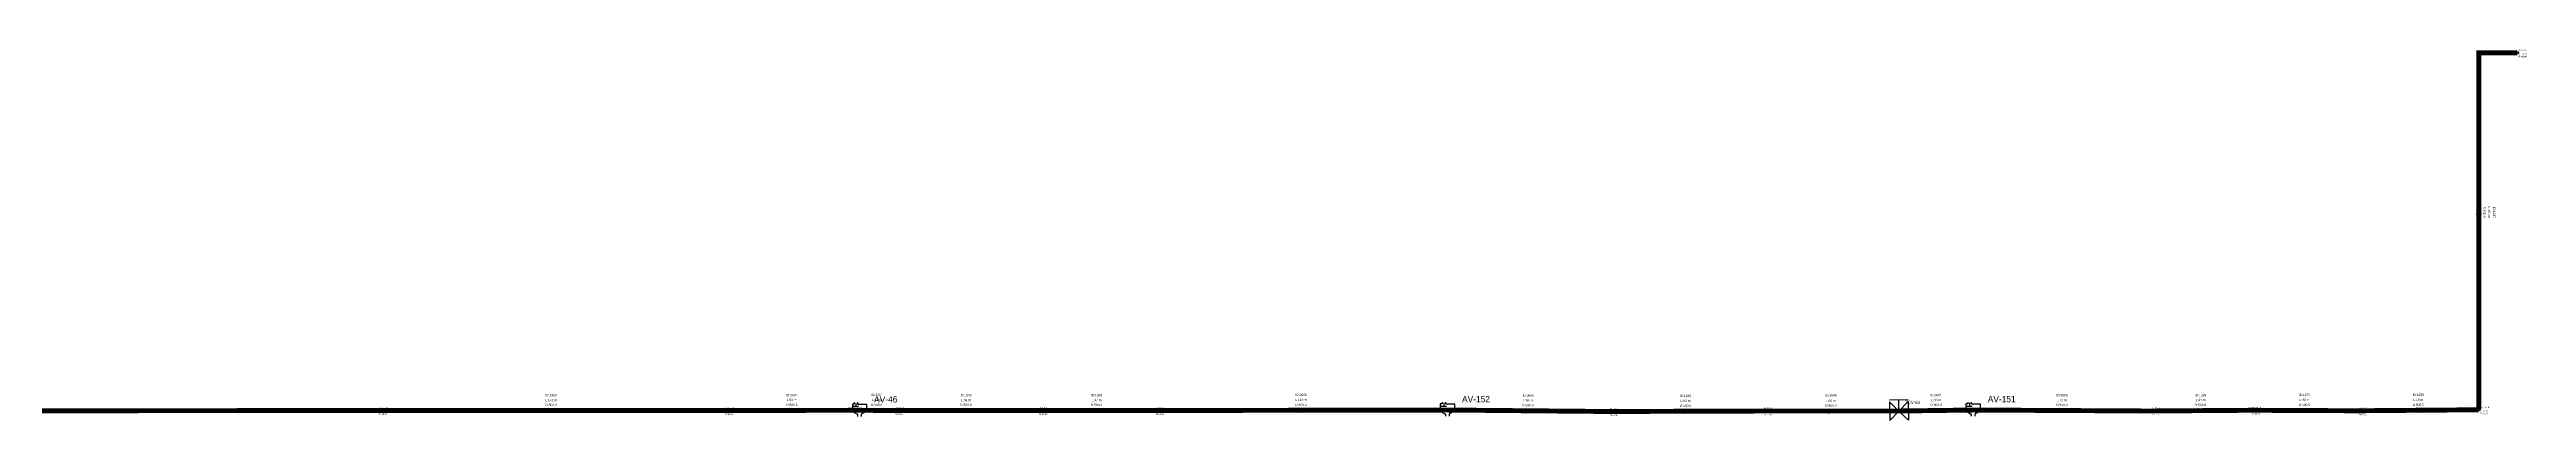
# Model space of a CAD drawing. Extents: x 438517 to 456981, y 1816048 to 1831342.
# Drawn here: x 443611 to 444618, y 1824000 to 1824151 of the extents above; entities that cross this region are included whole.
import ezdxf
from ezdxf.enums import TextEntityAlignment as Align

# ---------------------------------------------------------------- set-up
doc = ezdxf.new("R2010")
doc.units = 0
doc.layers.add('node', color=7, linetype='CONTINUOUS')
doc.layers.add('pipe', color=7, linetype='CONTINUOUS')

# ---------------------------------------------------------------- blocks, each defined once
blk = doc.blocks.new('VALVETCV')
at = {"color": 0}
for points in [[(-3, 3.6), (3, 3.6)], [(0, 0), (0, 3.6)]]:
    blk.add_lwpolyline(points, dxfattribs=at)
for points in [[(-3, 3), (-3, -3), (0, 0)], [(0, 0), (3, 3), (3, -3)]]:
    blk.add_lwpolyline(points, close=True, dxfattribs=at)
blk = doc.blocks.new('FILLED_CIRCLE')
at = {"color": 0}
blk.add_circle((0, 0), 3, dxfattribs=at)
blk = doc.blocks.new('AIRVALVE')
at = {"color": 0}
for points in [[(-2.2, 3.4), (-2.2, 2.6), (-3, 2.6), (-3, 0.9), (-2.2, -0.9), (-0.8, -1.7), (-0.8, -2.6)], [(-2.6, 1.7), (-0.4, 1.7)], [(-1.5, 3), (-1.5, 1.7)], [(-0.8, 3.4), (-0.8, 2.6), (3, 2.6), (3, 0.9), (2.2, -0.9), (0.8, -1.7), (0.8, -2.6)]]:
    blk.add_lwpolyline(points, dxfattribs=at)
blk = doc.blocks.new('FLOWARROW')
at = {"color": 0}
blk.add_lwpolyline([(3, 0), (-3, -3), (-0.6, 0), (-3, 3)], close=True, dxfattribs=at)

msp = doc.modelspace()

# ---------------------------------------------------------------- linework, layer by layer
at = {"layer": 'pipe', "color": 2, "const_width": 2}
for points in [[(444598.4, 1824004.8), (444598.4, 1824149.8), (444614.1, 1824149.8)], [(443354.7, 1824004.2), (443744.3, 1824004.5)], [(443744.3, 1824004.5), (443885.1, 1824004.5)], [(443885.1, 1824004.5), (443940.1, 1824004.6)], [(443940.1, 1824004.6), (443954, 1824004.5)], [(443954, 1824004.5), (444012.7, 1824004.5)], [(444012.7, 1824004.5), (444060.1, 1824004.5)], [(444060.1, 1824004.5), (444179.1, 1824004.7)], [(444179.1, 1824004.7), (444244.5, 1824004.1)], [(444244.5, 1824004.1), (444307.1, 1824004.3)], [(444307.1, 1824004.3), (444362.7, 1824004.3)], [(444362.7, 1824004.3), (444392.8, 1824004.7)], [(444392.8, 1824004.7), (444464.8, 1824004.3)], [(444464.8, 1824004.3), (444505.7, 1824004.6)], [(444505.7, 1824004.6), (444549.1, 1824004.4)], [(444549.1, 1824004.4), (444598.4, 1824004.8)]]:
    msp.add_lwpolyline(points, dxfattribs=at)

# ---------------------------------------------------------------- block references
at = {"layer": 'node', "color": 0}
for name, p, xscale, yscale in [('FILLED_CIRCLE', (444614.1, 1824149.8), 0.158750000000635, 0.158750000000635), ('FILLED_CIRCLE', (443744.3, 1824004.5), 0.158750000000635, 0.158750000000635), ('FILLED_CIRCLE', (443885.1, 1824004.5), 0.158750000000635, 0.158750000000635), ('AIRVALVE', (443940.1, 1824004.6), 0.95250000000381, 0.95250000000381), ('FILLED_CIRCLE', (443954, 1824004.5), 0.158750000000635, 0.158750000000635), ('FILLED_CIRCLE', (444012.7, 1824004.5), 0.158750000000635, 0.158750000000635), ('FILLED_CIRCLE', (444060.1, 1824004.5), 0.158750000000635, 0.158750000000635), ('AIRVALVE', (444179.1, 1824004.7), 0.95250000000381, 0.95250000000381), ('FILLED_CIRCLE', (444244.5, 1824004.1), 0.158750000000635, 0.158750000000635), ('FILLED_CIRCLE', (444307.1, 1824004.3), 0.158750000000635, 0.158750000000635), ('AIRVALVE', (444392.8, 1824004.7), 0.95250000000381, 0.95250000000381), ('FILLED_CIRCLE', (444464.8, 1824004.3), 0.158750000000635, 0.158750000000635), ('FILLED_CIRCLE', (444505.7, 1824004.6), 0.158750000000635, 0.158750000000635), ('FILLED_CIRCLE', (444549.1, 1824004.4), 0.158750000000635, 0.158750000000635), ('FILLED_CIRCLE', (444598.4, 1824004.8), 0.158750000000635, 0.158750000000635)]:
    msp.add_blockref(name, p, dxfattribs=dict(at, xscale=xscale, yscale=yscale))
at = {"layer": 'node', "color": 0, "xscale": 1.27000000000508, "yscale": 1.27000000000508, "rotation": 0.616493559333964}
msp.add_blockref('VALVETCV', (444362.7, 1824004.3), dxfattribs=at)
at = {"layer": 'pipe', "color": 2, "xscale": 0.31750000000127, "yscale": 0.31750000000127}
for p, rotation in [((444598.4, 1824085.1), 90.0233136898409), ((443912.6, 1824004.5), 0.123303396871167), ((443947, 1824004.5), 359.515483352885), ((444119.6, 1824004.6), 0.100568309692661), ((444211.8, 1824004.4), 359.470386001736), ((444275.8, 1824004.2), 0.182986643780174), ((444334.9, 1824004.3), 0.0679507226585993), ((444377.8, 1824004.5), 0.616493559333964), ((444428.8, 1824004.5), 359.711990356671), ((444485.2, 1824004.5), 0.463497302352665), ((444527.4, 1824004.5), 359.721295116517), ((444573.8, 1824004.6), 0.457879399856214)]:
    msp.add_blockref('FLOWARROW', p, dxfattribs=dict(at, rotation=rotation))
for p in [(443814.7, 1824004.5), (443983.4, 1824004.5), (444036.4, 1824004.5)]:
    msp.add_blockref('FLOWARROW', p, dxfattribs=at)

# ---------------------------------------------------------------- texts
at = {"layer": 'node', "color": 0}
for s, height, p in [('WDC-39', 0.635, (444614.6, 1824150.3)), ('IL:23.64', 0.635, (444614.6, 1824148.8)), ('Pr:41.40', 0.635, (444614.6, 1824147.8)), ('AV-46', 2.54, (443946.1, 1824007)), ('AV-152', 2.54, (444185.1, 1824007.1)), ('AV-151', 2.54, (444398.8, 1824007.1)), ('JN-E8-26', 0.635, (443744.8, 1824005)), ('IL:26.29', 0.635, (443744.8, 1824003.5)), ('Pr:40.67', 0.635, (443744.8, 1824002.5)), ('JN-E8-25', 0.635, (443885.6, 1824005)), ('IL:26.59', 0.635, (443885.6, 1824003.5)), ('Pr:40.11', 0.635, (443885.6, 1824002.5)), ('JN-E8-24', 0.635, (443954.5, 1824005)), ('IL:26.56', 0.635, (443954.5, 1824003.5)), ('Pr:40.01', 0.635, (443954.5, 1824002.5)), ('JN-E8-23', 0.635, (444013.2, 1824005)), ('IL:26.34', 0.635, (444013.2, 1824003.5)), ('Pr:40.12', 0.635, (444013.2, 1824002.5)), ('JN-E8-22', 0.635, (444060.6, 1824005)), ('IL:26.07', 0.635, (444060.6, 1824003.5)), ('Pr:40.30', 0.635, (444060.6, 1824002.5)), ('JN-E8-21', 0.635, (444245, 1824004.6)), ('IL:25.02', 0.635, (444245, 1824003.1)), ('Pr:41.00', 0.635, (444245, 1824002.1)), ('JN-E8-20', 0.635, (444307.6, 1824004.8)), ('IL:24.66', 0.635, (444307.6, 1824003.3)), ('Pr:41.24', 0.635, (444307.6, 1824002.3)), ('TCV-64', 1.27, (444365.2, 1824006.8)), ('JN-E8-19', 0.635, (444465.3, 1824004.8)), ('IL:23.83', 0.635, (444465.3, 1824003.3)), ('Pr:41.77', 0.635, (444465.3, 1824002.3)), ('JN-E8-18', 0.635, (444506.2, 1824005.1)), ('Pr:41.77', 0.635, (444506.2, 1824002.6)), ('IL:23.75', 0.635, (444506.2, 1824003.6)), ('JN-E8-17', 0.635, (444549.6, 1824004.9)), ('IL:23.77', 0.635, (444549.6, 1824003.4)), ('Pr:41.67', 0.635, (444549.6, 1824002.4)), ('JN-E8-16', 0.635, (444598.9, 1824005.3)), ('IL:23.86', 0.635, (444598.9, 1824003.8)), ('Pr:41.49', 0.635, (444598.9, 1824002.8))]:
    msp.add_text(s, height=height, dxfattribs=at).set_placement(p, align=Align.BOTTOM_LEFT)
at = {"layer": 'pipe', "color": 2}
for s, rotation, p in [('D:500.0', 270.0233, (444599.9, 1824087.3)), ('L:161 m', 270.0233, (444601.9, 1824087.4)), ('ID:1237', 270.0233, (444603.9, 1824087.3)), ('ID:3607', 0.1233, (443910.3, 1824010)), ('ID:3151', 359.5155, (443944.9, 1824010.1)), ('L:14 m', 359.5155, (443945.1, 1824008.1)), ('L:119 m', 0.1006, (444117.3, 1824008.1)), ('ID:3605', 0.1006, (444117.4, 1824010.1)), ('ID:3606', 359.4704, (444209.7, 1824009.9)), ('ID:1340', 0.183, (444273.6, 1824009.7)), ('ID:3598', 0.068, (444332.7, 1824009.8)), ('ID:3601', 0.6165, (444375.5, 1824010)), ('ID:3603', 359.712, (444426.6, 1824010)), ('ID:1329', 0.4635, (444483, 1824010)), ('ID:1279', 359.7213, (444525.2, 1824010.1)), ('ID:1259', 0.4579, (444571.5, 1824010.1)), ('L:49 m', 0.4579, (444571.8, 1824008.1)), ('D:500.0', 0.1233, (443910.4, 1824006)), ('L:55 m', 0.1233, (443910.6, 1824008.1)), ('D:500.0', 359.5155, (443944.8, 1824006.1)), ('D:500.0', 0.1006, (444117.4, 1824006.1)), ('D:500.0', 359.4704, (444209.6, 1824005.9)), ('L:65 m', 359.4704, (444209.9, 1824007.9)), ('D:500.0', 0.183, (444273.6, 1824005.7)), ('L:63 m', 0.183, (444273.9, 1824007.7)), ('D:500.0', 0.068, (444332.7, 1824005.8)), ('L:56 m', 0.068, (444333, 1824007.8)), ('D:500.0', 0.6165, (444375.5, 1824006)), ('L:30 m', 0.6165, (444375.8, 1824008)), ('D:500.0', 359.712, (444426.6, 1824006)), ('L:72 m', 359.712, (444426.9, 1824008)), ('D:500.0', 0.4635, (444483, 1824006)), ('L:41 m', 0.4635, (444483.3, 1824008)), ('D:500.0', 359.7213, (444525.2, 1824006.1)), ('L:43 m', 359.7213, (444525.5, 1824008.1)), ('D:500.0', 0.4579, (444571.5, 1824006.1))]:
    msp.add_text(s, height=0.953, rotation=rotation, dxfattribs=at).set_placement(p, align=Align.BOTTOM_LEFT)
for s, p in [('ID:1363', (443812.5, 1824010)), ('ID:1343', (443981.1, 1824010)), ('ID:1333', (444034.2, 1824010)), ('L:141 m', (443812.4, 1824008)), ('D:500.0', (443812.5, 1824006)), ('D:500.0', (443981.1, 1824006)), ('L:59 m', (443981.4, 1824008)), ('D:500.0', (444034.2, 1824006)), ('L:47 m', (444034.5, 1824008))]:
    msp.add_text(s, height=0.953, dxfattribs=at).set_placement(p, align=Align.BOTTOM_LEFT)

doc.saveas('drawing.dxf')
